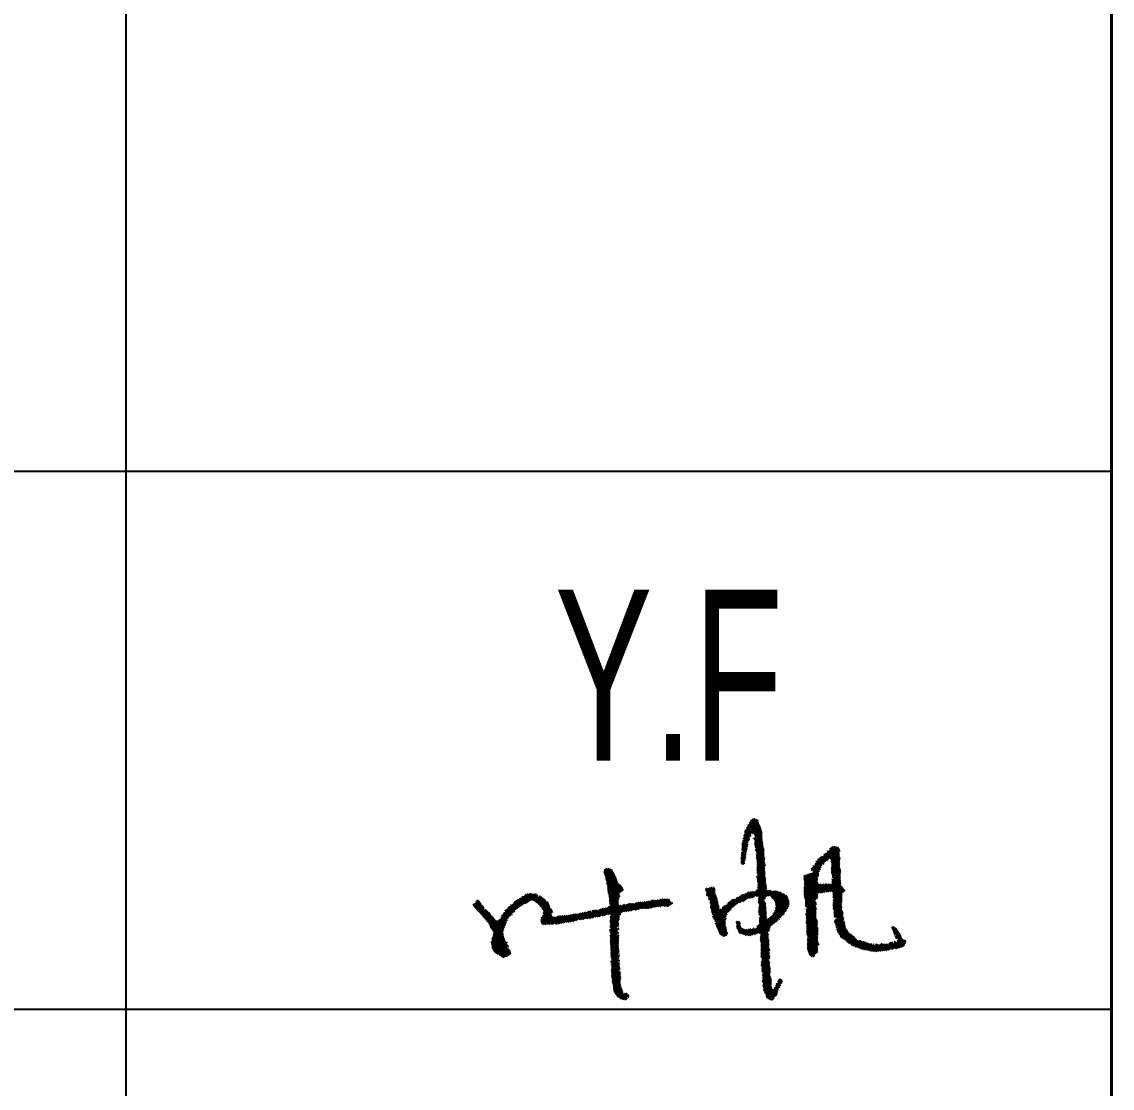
# Model space of a CAD drawing. Header units: millimetres. Extents: x -74 to 521, y -177 to 244.
# Drawn here: x 497.49 to 506.02, y 7.06 to 15.4 of the extents above; entities that cross this region are included whole.
import ezdxf

# ---------------------------------------------------------------- set-up
doc = ezdxf.new("R2010")
doc.units = ezdxf.units.MM
doc.styles.add('Arial Narrow', font='ARIALN.TTF', dxfattribs={"height": 0.2})

# ---------------------------------------------------------------- blocks, each defined once
blk = doc.blocks.new('Unknown-251777438-5465')
at = {"color": 7, "linetype": 'Continuous'}
for p in [(506.0054, 229.1561), (506.0054, 30.3313)]:
    blk.add_line(p, (506.0054, -161.5039), dxfattribs=at)
blk = doc.blocks.new('Unknown-251777438-5458')
at = {"color": 7, "linetype": 'Continuous'}
for p, q in [((498.3068, -0.7289), (498.3068, 28.708)), ((506.0165, -161.3639), (506.0165, 28.708)), ((426.8342, 11.8863), (506.0165, 11.8863)), ((426.8342, 7.6805), (506.0165, 7.6805))]:
    blk.add_line(p, q, dxfattribs=at)
blk = doc.blocks.new('Unknown-251777438-5460')
at = {"color": 3, "linetype": 'Continuous'}
for p, q in [((503.1447, 9.0635), (503.2502, 9.1473)), ((503.145, 9.0535), (503.2516, 9.138)), ((503.1461, 9.075), (503.2496, 9.1571)), ((503.1502, 9.0473), (503.2555, 9.1308)), ((503.1594, 9.0959), (503.2423, 9.1616)), ((503.1682, 9.1132), (503.2317, 9.1636)), ((503.1804, 9.1332), (503.2239, 9.1678)), ((503.1899, 9.1511), (503.2128, 9.1692)), ((503.13, 9.0106), (503.2632, 9.1163)), ((503.1346, 9.0348), (503.1499, 9.047)), ((503.1375, 9.0475), (503.1396, 9.0492)), ((503.1383, 9.0275), (503.2593, 9.1235)), ((503.1387, 8.9968), (503.1927, 9.0396)), ((503.1411, 9.009), (503.1916, 9.0491)), ((503.1986, 9.0546), (503.2666, 9.1086)), ((503.2103, 9.0536), (503.2699, 9.1009)), ((503.2156, 9.0062), (503.2791, 9.0566)), ((503.2182, 9.0495), (503.2726, 9.0927)), ((503.2191, 9.04), (503.2752, 9.0845)), ((503.2228, 9.0015), (503.2791, 9.0463)), ((503.2236, 9.0331), (503.2779, 9.0763)), ((503.2269, 9.0255), (503.2791, 9.0669)), ((503.1196, 8.9196), (503.1666, 8.9569)), ((503.122, 8.9732), (503.181, 9.0201)), ((503.122, 8.9629), (503.1819, 9.0104)), ((503.122, 8.9526), (503.169, 8.9899)), ((503.122, 8.9423), (503.1672, 8.9781)), ((503.122, 8.9319), (503.1699, 8.9699)), ((503.1267, 8.9976), (503.1285, 8.9991)), ((503.1283, 8.9885), (503.1378, 8.9961)), ((503.211, 9.0129), (503.2147, 9.0158)), ((503.2209, 9.0207), (503.2255, 9.0243)), ((503.2209, 8.969), (503.2797, 9.0157)), ((503.2222, 8.9597), (503.281, 9.0064)), ((503.2226, 8.9807), (503.2791, 9.0256)), ((503.2233, 8.9916), (503.2791, 9.0359)), ((503.2239, 8.9507), (503.2823, 8.9971)), ((503.2264, 8.9424), (503.2836, 8.9878)), ((503.2281, 8.9231), (503.2862, 8.9692)), ((503.2301, 8.9144), (503.2875, 8.9599)), ((503.2334, 8.9377), (503.2849, 8.9785)), ((503.114, 8.8635), (503.1543, 8.8955)), ((503.114, 8.8532), (503.1519, 8.8833)), ((503.114, 8.8429), (503.1519, 8.8729)), ((503.118, 8.8977), (503.1625, 8.9331)), ((503.118, 8.8874), (503.1606, 8.9212)), ((503.118, 8.8771), (503.1575, 8.9084)), ((503.1243, 8.913), (503.1639, 8.9445)), ((503.2338, 8.9069), (503.2888, 8.9506)), ((503.2348, 8.8871), (503.2953, 8.9351)), ((503.2348, 8.8768), (503.2953, 8.9247)), ((503.2348, 8.8664), (503.2953, 8.9144)), ((503.2348, 8.8561), (503.2953, 8.9041)), ((503.238, 8.8999), (503.2901, 8.9413)), ((503.2387, 8.8489), (503.2953, 8.8937)), ((503.2389, 8.8386), (503.2953, 8.8834)), ((503.2389, 8.8283), (503.2967, 8.8742)), ((503.6655, 8.7639), (503.883, 8.9365)), ((503.6656, 8.7743), (503.8779, 8.9428)), ((503.675, 8.7611), (503.8872, 8.9296)), ((503.6944, 8.8076), (503.8694, 8.9464)), ((503.7043, 8.8257), (503.8612, 8.9502)), ((503.7155, 8.845), (503.7512, 8.8733)), ((503.7604, 8.8805), (503.7843, 8.8995)), ((503.7874, 8.9123), (503.7925, 8.9164)), ((503.7875, 8.9021), (503.7889, 8.9032)), ((503.799, 8.9112), (503.8496, 8.9513)), ((503.8079, 8.9286), (503.837, 8.9517)), ((503.8113, 8.859), (503.89, 8.9214)), ((503.8154, 8.8519), (503.8834, 8.9058)), ((503.8187, 8.8442), (503.8834, 8.8955)), ((503.8205, 8.8249), (503.8834, 8.8748)), ((503.8236, 8.8171), (503.8892, 8.8692)), ((503.8253, 8.8391), (503.8834, 8.8852)), ((503.114, 8.8325), (503.1515, 8.8623)), ((503.114, 8.8222), (503.1475, 8.8488)), ((503.1179, 8.815), (503.1447, 8.8362)), ((503.1254, 8.8106), (503.143, 8.8246)), ((503.2368, 8.8164), (503.2373, 8.8168)), ((503.2389, 8.818), (503.3, 8.8665)), ((503.2389, 8.787), (503.3, 8.8355)), ((503.2389, 8.7767), (503.3009, 8.8259)), ((503.2389, 8.7663), (503.3036, 8.8177)), ((503.2389, 8.756), (503.2993, 8.8039)), ((503.2389, 8.7973), (503.2394, 8.7977)), ((503.2391, 8.7459), (503.2993, 8.7936)), ((503.2414, 8.8096), (503.2991, 8.8555)), ((503.242, 8.7378), (503.2993, 8.7833)), ((503.2434, 8.801), (503.2982, 8.8444)), ((503.3009, 8.8052), (503.3055, 8.8089)), ((503.6085, 8.6877), (503.741, 8.7928)), ((503.6778, 8.7944), (503.686, 8.8009)), ((503.6784, 8.7535), (503.7469, 8.8079)), ((503.6942, 8.8177), (503.6957, 8.8189)), ((503.7024, 8.8346), (503.7074, 8.8385)), ((503.7541, 8.8136), (503.7636, 8.8211)), ((503.7905, 8.8425), (503.792, 8.8437)), ((503.8171, 8.8326), (503.8205, 8.8353)), ((503.8209, 8.784), (503.8874, 8.8367)), ((503.8209, 8.7736), (503.8874, 8.8264)), ((503.8209, 8.7633), (503.8874, 8.816)), ((503.8215, 8.7534), (503.8874, 8.8057)), ((503.8226, 8.744), (503.8874, 8.7954)), ((503.8232, 8.7961), (503.8874, 8.847)), ((503.8243, 8.735), (503.8874, 8.785)), ((503.8245, 8.8074), (503.8927, 8.8616)), ((502.0437, 8.7528), (502.0825, 8.7799)), ((502.0442, 8.7433), (502.0924, 8.7771)), ((502.0447, 8.7631), (502.0671, 8.7789)), ((502.0465, 8.7352), (502.1008, 8.7732)), ((502.0492, 8.7273), (502.1082, 8.7687)), ((502.0523, 8.7198), (502.1121, 8.7617)), ((502.0566, 8.7033), (502.12, 8.7477)), ((502.0574, 8.6941), (502.1239, 8.7407)), ((502.0583, 8.7142), (502.1161, 8.7547)), ((502.0602, 8.6863), (502.1276, 8.7336)), ((502.0632, 8.6592), (502.1371, 8.711)), ((502.0641, 8.6696), (502.1344, 8.7188)), ((502.0655, 8.6803), (502.131, 8.7262)), ((502.0663, 8.6516), (502.1399, 8.7032)), ((503.236, 8.7124), (503.2428, 8.7178)), ((503.2393, 8.7047), (503.3036, 8.7557)), ((503.2429, 8.6972), (503.3033, 8.7451)), ((503.2429, 8.6869), (503.3033, 8.7348)), ((503.2429, 8.6765), (503.3033, 8.7245)), ((503.2445, 8.6675), (503.3033, 8.7141)), ((503.2446, 8.7295), (503.2993, 8.7729)), ((503.2464, 8.7206), (503.2993, 8.7626)), ((503.2487, 8.6605), (503.3073, 8.707)), ((503.6059, 8.7166), (503.6195, 8.7274)), ((503.6064, 8.7067), (503.6325, 8.7274)), ((503.6073, 8.6971), (503.6586, 8.7378)), ((503.6079, 8.6149), (503.7136, 8.6988)), ((503.6083, 8.6255), (503.7141, 8.7095)), ((503.6091, 8.6365), (503.7222, 8.7263)), ((503.6098, 8.6474), (503.7222, 8.7366)), ((503.61, 8.6786), (503.7345, 8.7773)), ((503.6106, 8.6584), (503.7222, 8.747)), ((503.6114, 8.6694), (503.728, 8.7618)), ((503.6336, 8.7283), (503.6405, 8.7338)), ((503.6446, 8.737), (503.6471, 8.739)), ((503.6618, 8.7403), (503.6647, 8.7426)), ((503.7457, 8.59), (503.8914, 8.7056)), ((503.826, 8.726), (503.8925, 8.7788)), ((503.827, 8.6854), (503.8914, 8.7366)), ((503.827, 8.6751), (503.8914, 8.7262)), ((503.827, 8.7164), (503.8281, 8.7173)), ((503.827, 8.6648), (503.8914, 8.7159)), ((503.827, 8.6958), (503.8294, 8.6977)), ((503.8297, 8.7082), (503.8954, 8.7604)), ((503.8327, 8.721), (503.8954, 8.7708)), ((503.835, 8.7022), (503.8954, 8.7501)), ((502.07, 8.6445), (502.1427, 8.6954)), ((502.0717, 8.6165), (502.1512, 8.6721)), ((502.0724, 8.6072), (502.1554, 8.6653)), ((502.0731, 8.6369), (502.1454, 8.6875)), ((502.0733, 8.6273), (502.1483, 8.6798)), ((502.0738, 8.5984), (502.1611, 8.6595)), ((502.0754, 8.5898), (502.1675, 8.6543)), ((502.0771, 8.5813), (502.1737, 8.6489)), ((502.0791, 8.5729), (502.1795, 8.6432)), ((502.0815, 8.5648), (502.1854, 8.6376)), ((502.0839, 8.5568), (502.1895, 8.6307)), ((502.0849, 8.538), (502.1943, 8.6146)), ((502.0858, 8.5484), (502.1924, 8.623)), ((502.8359, 8.6119), (502.8528, 8.6253)), ((502.8379, 8.6031), (502.862, 8.6222)), ((502.8427, 8.5759), (502.9092, 8.6287)), ((502.8432, 8.597), (502.8907, 8.6347)), ((502.8451, 8.5675), (502.9121, 8.6207)), ((502.8472, 8.5899), (502.8945, 8.6274)), ((502.8635, 8.6234), (502.8739, 8.6317)), ((502.8995, 8.6313), (502.9036, 8.6346)), ((503.1718, 8.5478), (503.3118, 8.6589)), ((503.1916, 8.5532), (503.3135, 8.6499)), ((503.2046, 8.5532), (503.3144, 8.6403)), ((503.2316, 8.5642), (503.3146, 8.6302)), ((503.242, 8.6138), (503.2425, 8.6143)), ((503.2439, 8.5637), (503.3126, 8.6182)), ((503.2455, 8.6269), (503.3073, 8.676)), ((503.2465, 8.6381), (503.3073, 8.6863)), ((503.2467, 8.6175), (503.3073, 8.6657)), ((503.2492, 8.6506), (503.3073, 8.6967)), ((503.6078, 8.6045), (503.7129, 8.6879)), ((503.6078, 8.5942), (503.7122, 8.677)), ((503.6082, 8.5842), (503.7162, 8.6699)), ((503.6086, 8.5741), (503.7206, 8.663)), ((503.609, 8.5641), (503.7143, 8.6477)), ((503.6094, 8.5541), (503.7078, 8.6322)), ((503.6119, 8.5458), (503.7012, 8.6166)), ((503.6947, 8.6011), (503.7162, 8.6182)), ((503.7012, 8.6166), (503.7173, 8.6294)), ((503.7078, 8.6322), (503.7185, 8.6406)), ((503.7139, 8.5957), (503.7912, 8.6571)), ((503.7143, 8.6477), (503.7196, 8.6519)), ((503.7151, 8.607), (503.7814, 8.6596)), ((503.7162, 8.6182), (503.7646, 8.6566)), ((503.7173, 8.6294), (503.7501, 8.6554)), ((503.7185, 8.6406), (503.7398, 8.6576)), ((503.7196, 8.5899), (503.8043, 8.6571)), ((503.7196, 8.6519), (503.7249, 8.6561)), ((503.7317, 8.5892), (503.8173, 8.6571)), ((503.7653, 8.5952), (503.8917, 8.6954)), ((503.7811, 8.5974), (503.8954, 8.6881)), ((503.7937, 8.5971), (503.8954, 8.6778)), ((503.811, 8.6004), (503.8954, 8.6675)), ((503.825, 8.6012), (503.8954, 8.6571)), ((503.831, 8.5956), (503.8954, 8.6468)), ((503.835, 8.5885), (503.9014, 8.6412)), ((503.835, 8.5782), (503.908, 8.6361)), ((503.835, 8.5678), (503.9136, 8.6302)), ((503.835, 8.5575), (503.9181, 8.6235)), ((503.835, 8.5472), (503.9222, 8.6164)), ((501.0196, 8.4936), (501.0681, 8.5275)), ((501.0422, 8.5191), (501.061, 8.5323)), ((501.221, 8.3715), (501.5164, 8.5783)), ((501.2377, 8.3929), (501.5056, 8.5805)), ((501.2427, 8.4061), (501.4913, 8.5803)), ((501.2555, 8.4249), (501.481, 8.5828)), ((501.2702, 8.4449), (501.4709, 8.5855)), ((501.2926, 8.4704), (501.4526, 8.5824)), ((501.3382, 8.512), (501.3755, 8.5381)), ((501.3835, 8.5438), (501.3917, 8.5495)), ((501.4016, 8.5564), (501.4098, 8.5622)), ((501.4272, 8.5061), (501.524, 8.5739)), ((501.428, 8.5749), (501.4333, 8.5786)), ((501.4777, 8.5318), (501.5234, 8.5638)), ((501.4884, 8.5295), (501.5306, 8.559)), ((501.497, 8.5258), (501.5493, 8.5624)), ((501.504, 8.5209), (501.5558, 8.5572)), ((501.5105, 8.5158), (501.5618, 8.5517)), ((501.5171, 8.5107), (501.5684, 8.5466)), ((501.5237, 8.5055), (501.5758, 8.542)), ((501.5298, 8.5), (501.5832, 8.5375)), ((501.5358, 8.4945), (501.5888, 8.5316)), ((501.5382, 8.5644), (501.5395, 8.5653)), ((501.9725, 8.4008), (502.157, 8.53)), ((502.0846, 8.528), (502.1642, 8.5838)), ((502.0855, 8.5189), (502.1627, 8.573)), ((502.0871, 8.5103), (502.1679, 8.5669)), ((502.0891, 8.5019), (502.1618, 8.5528)), ((502.092, 8.4942), (502.1578, 8.5403)), ((502.3304, 8.4663), (502.4241, 8.532)), ((502.3443, 8.4663), (502.4371, 8.5313)), ((502.3581, 8.4662), (502.4501, 8.5307)), ((502.372, 8.4662), (502.4681, 8.5335)), ((502.386, 8.4663), (502.4892, 8.5385)), ((502.4054, 8.4702), (502.5072, 8.5414)), ((502.4288, 8.4768), (502.5209, 8.5412)), ((502.4464, 8.4794), (502.5343, 8.5409)), ((502.464, 8.4819), (502.5471, 8.5402)), ((502.4856, 8.4873), (502.5573, 8.5375)), ((502.499, 8.487), (502.5593, 8.5292)), ((502.8538, 8.5641), (502.9107, 8.6092)), ((502.8572, 8.5564), (502.911, 8.5992)), ((502.8587, 8.5369), (502.9146, 8.5813)), ((502.864, 8.5515), (502.9118, 8.5895)), ((502.8679, 8.5339), (502.9186, 8.5742)), ((502.8721, 8.5269), (502.92, 8.5649)), ((502.8728, 8.5068), (502.9274, 8.5502)), ((502.8741, 8.5182), (502.9242, 8.558)), ((502.8763, 8.489), (502.9303, 8.5318)), ((502.8809, 8.5029), (502.9289, 8.541)), ((502.8965, 8.3913), (503.131, 8.5774)), ((502.9003, 8.384), (503.1433, 8.5768)), ((502.9054, 8.3777), (503.1772, 8.5934)), ((502.9116, 8.3723), (503.1946, 8.5969)), ((502.9692, 8.4593), (503.0695, 8.539)), ((503.012, 8.5036), (503.0552, 8.5379)), ((503.0776, 8.5454), (503.0901, 8.5553)), ((503.1022, 8.5132), (503.2113, 8.5998)), ((503.1271, 8.5226), (503.2224, 8.5982)), ((503.1484, 8.5809), (503.1518, 8.5836)), ((503.1853, 8.5482), (503.1875, 8.5499)), ((503.231, 8.6051), (503.232, 8.6059)), ((503.2495, 8.5268), (503.3524, 8.6085)), ((503.2501, 8.5169), (503.3559, 8.6009)), ((503.2509, 8.5382), (503.3392, 8.6083)), ((503.2515, 8.5077), (503.3051, 8.5502)), ((503.2527, 8.5603), (503.3167, 8.6111)), ((503.253, 8.5502), (503.3268, 8.6088)), ((503.2561, 8.501), (503.2927, 8.5301)), ((503.3235, 8.5649), (503.3672, 8.5995)), ((503.3384, 8.5664), (503.3871, 8.605)), ((503.347, 8.5628), (503.3984, 8.6036)), ((503.3514, 8.556), (503.404, 8.5978)), ((503.3547, 8.5483), (503.4159, 8.5969)), ((503.363, 8.5445), (503.4262, 8.5947)), ((503.3681, 8.5383), (503.4325, 8.5893)), ((503.3709, 8.6025), (503.3737, 8.6047)), ((503.3728, 8.5316), (503.4395, 8.5846)), ((503.3769, 8.5246), (503.4478, 8.5808)), ((503.379, 8.4436), (503.4891, 8.531)), ((503.3805, 8.5171), (503.4576, 8.5783)), ((503.3835, 8.5091), (503.4616, 8.5711)), ((503.3845, 8.4583), (503.4856, 8.5385)), ((503.3858, 8.5006), (503.4726, 8.5695)), ((503.387, 8.4706), (503.4827, 8.5465)), ((503.3873, 8.4915), (503.4767, 8.5625)), ((503.3878, 8.4815), (503.4799, 8.5547)), ((503.6152, 8.538), (503.6947, 8.6011)), ((503.6175, 8.5295), (503.6881, 8.5856)), ((503.6175, 8.5192), (503.6816, 8.5701)), ((503.6175, 8.5089), (503.6751, 8.5545)), ((503.6175, 8.4985), (503.6685, 8.539)), ((503.6489, 8.4925), (503.6955, 8.5294)), ((503.6554, 8.508), (503.7094, 8.5508)), ((503.662, 8.5235), (503.7105, 8.562)), ((503.6685, 8.539), (503.7117, 8.5733)), ((503.6751, 8.5545), (503.7128, 8.5845)), ((503.6816, 8.5701), (503.7139, 8.5957)), ((503.6881, 8.5856), (503.7151, 8.607)), ((503.7094, 8.5508), (503.711, 8.5521)), ((503.7105, 8.562), (503.7137, 8.5646)), ((503.7117, 8.5733), (503.7153, 8.5762)), ((503.7128, 8.5845), (503.7152, 8.5864)), ((503.8334, 8.4943), (503.9051, 8.5511)), ((503.8341, 8.5258), (503.9036, 8.5809)), ((503.8346, 8.4848), (503.9048, 8.5406)), ((503.8352, 8.506), (503.9046, 8.561)), ((503.8364, 8.476), (503.9041, 8.5297)), ((503.8396, 8.5198), (503.9041, 8.571)), ((503.8413, 8.5418), (503.9283, 8.6108)), ((501.0217, 8.4853), (501.0722, 8.5206)), ((501.0268, 8.4791), (501.0768, 8.5141)), ((501.0323, 8.4732), (501.0817, 8.5078)), ((501.0378, 8.4673), (501.0851, 8.5004)), ((501.0433, 8.4614), (501.0843, 8.4901)), ((501.0488, 8.4555), (501.0978, 8.4898)), ((501.0544, 8.4497), (501.1015, 8.4827)), ((501.0598, 8.4438), (501.1054, 8.4756)), ((501.0653, 8.4379), (501.1006, 8.4626)), ((501.0708, 8.432), (501.1081, 8.4581)), ((501.0763, 8.426), (501.1236, 8.4592)), ((501.0817, 8.4201), (501.1276, 8.4522)), ((501.0871, 8.4142), (501.134, 8.447)), ((501.0924, 8.4958), (501.0925, 8.4958)), ((501.1559, 8.3161), (501.3447, 8.4483)), ((501.3151, 8.4959), (501.317, 8.4972)), ((501.5414, 8.4886), (501.5891, 8.5221)), ((501.5469, 8.4828), (501.5949, 8.5164)), ((501.5522, 8.3794), (501.6429, 8.4428)), ((501.5525, 8.477), (501.6056, 8.5142)), ((501.5546, 8.3907), (501.6395, 8.4502)), ((501.5558, 8.4695), (501.6114, 8.5084)), ((501.5584, 8.4616), (501.6145, 8.5009)), ((501.564, 8.4071), (501.637, 8.4582)), ((501.5642, 8.4559), (501.6132, 8.4902)), ((501.5674, 8.429), (501.6201, 8.4658)), ((501.5692, 8.4204), (501.6312, 8.4639)), ((501.5697, 8.45), (501.6192, 8.4847)), ((501.5719, 8.4419), (501.6204, 8.4758)), ((501.6003, 8.5202), (501.6011, 8.5208)), ((501.6137, 8.4906), (501.6164, 8.4925)), ((501.847, 8.3812), (501.9406, 8.4467)), ((501.8746, 8.381), (501.9792, 8.4542)), ((501.8987, 8.3881), (501.9928, 8.454)), ((501.912, 8.3877), (502.0191, 8.4627)), ((501.92, 8.442), (501.9293, 8.4485)), ((501.9282, 8.3893), (502.0412, 8.4684)), ((501.9495, 8.3944), (502.0583, 8.4706)), ((501.9499, 8.4435), (501.9638, 8.4532)), ((501.9888, 8.4025), (502.1562, 8.5197)), ((502.0035, 8.4031), (502.1554, 8.5094)), ((502.027, 8.4097), (502.1562, 8.5003)), ((502.0437, 8.4117), (502.1609, 8.4938)), ((502.0711, 8.4212), (502.1739, 8.4931)), ((502.088, 8.4233), (502.1813, 8.4886)), ((502.0934, 8.388), (502.2605, 8.5051)), ((502.0942, 8.3983), (502.2466, 8.5051)), ((502.096, 8.4191), (502.2076, 8.4973)), ((502.0976, 8.4105), (502.228, 8.5018)), ((502.1791, 8.4383), (502.2745, 8.5052)), ((502.1907, 8.4951), (502.1913, 8.4955)), ((502.1986, 8.4422), (502.2979, 8.5118)), ((502.2134, 8.4429), (502.318, 8.5161)), ((502.232, 8.4462), (502.3337, 8.5173)), ((502.2498, 8.4489), (502.3466, 8.5166)), ((502.2739, 8.456), (502.3637, 8.5189)), ((502.2853, 8.4543), (502.3833, 8.5229)), ((502.3071, 8.4597), (502.3986, 8.5238)), ((502.479, 8.4827), (502.4835, 8.4858)), ((502.5105, 8.4853), (502.5636, 8.5224)), ((502.5225, 8.4839), (502.5674, 8.5154)), ((502.5376, 8.4847), (502.5794, 8.514)), ((502.8763, 8.4786), (502.9347, 8.525)), ((502.8763, 8.4683), (502.9353, 8.5151)), ((502.8809, 8.4616), (502.9362, 8.5055)), ((502.8824, 8.4421), (502.9438, 8.4909)), ((502.8831, 8.453), (502.9386, 8.497)), ((502.8855, 8.4343), (502.9426, 8.4795)), ((502.8902, 8.4173), (502.9436, 8.4597)), ((502.8907, 8.4281), (502.9441, 8.4704)), ((502.8943, 8.3999), (502.9687, 8.4589)), ((502.901, 8.4155), (502.9583, 8.461)), ((502.9178, 8.3669), (503.0258, 8.4526)), ((502.9686, 8.4692), (502.9948, 8.49)), ((503.0065, 8.4993), (503.0076, 8.5002)), ((503.0299, 8.4558), (503.0379, 8.4622)), ((503.1691, 8.2564), (503.4909, 8.5117)), ((503.1829, 8.257), (503.4902, 8.5008)), ((503.1994, 8.2598), (503.4865, 8.4876)), ((503.2185, 8.2645), (503.4792, 8.4714)), ((503.2429, 8.2736), (503.4685, 8.4526)), ((503.2533, 8.4472), (503.309, 8.4914)), ((503.2535, 8.437), (503.3097, 8.4816)), ((503.2538, 8.4579), (503.3084, 8.5012)), ((503.2541, 8.4272), (503.3104, 8.4718)), ((503.2548, 8.4173), (503.311, 8.462)), ((503.2552, 8.4693), (503.3077, 8.511)), ((503.2565, 8.4807), (503.3036, 8.5181)), ((503.258, 8.4922), (503.2994, 8.525)), ((503.2603, 8.4114), (503.3117, 8.4522)), ((503.2647, 8.4045), (503.3123, 8.4423)), ((503.3659, 8.4229), (503.4905, 8.5217)), ((503.6175, 8.4882), (503.662, 8.5235)), ((503.6191, 8.4172), (503.7007, 8.4819)), ((503.6212, 8.4808), (503.6554, 8.508)), ((503.6229, 8.4615), (503.6268, 8.4646)), ((503.6248, 8.432), (503.6958, 8.4883)), ((503.6249, 8.4114), (503.7015, 8.4722)), ((503.6256, 8.4016), (503.7003, 8.461)), ((503.6256, 8.3913), (503.6992, 8.4497)), ((503.6258, 8.4535), (503.6358, 8.4614)), ((503.6272, 8.4443), (503.6293, 8.4459)), ((503.6274, 8.4754), (503.6489, 8.4925)), ((503.6293, 8.4459), (503.7033, 8.5046)), ((503.6335, 8.4699), (503.6424, 8.4769)), ((503.6358, 8.4614), (503.7029, 8.5146)), ((503.6424, 8.4769), (503.6959, 8.5194)), ((503.6981, 8.4385), (503.7021, 8.4417)), ((503.6992, 8.4497), (503.7004, 8.4507)), ((503.7003, 8.461), (503.7034, 8.4634)), ((503.7015, 8.4722), (503.7031, 8.4735)), ((503.8356, 8.465), (503.903, 8.5185)), ((503.8404, 8.4585), (503.9019, 8.5072)), ((503.8431, 8.4502), (503.9009, 8.4962)), ((503.8431, 8.4399), (503.9021, 8.4867)), ((503.8431, 8.4296), (503.9052, 8.4789)), ((503.8431, 8.4193), (503.9033, 8.4671)), ((503.8431, 8.4089), (503.9044, 8.4575)), ((503.8454, 8.4004), (503.9087, 8.4507)), ((503.8562, 8.3986), (503.9116, 8.4426)), ((501.0926, 8.4082), (501.1397, 8.4413)), ((501.098, 8.4023), (501.1457, 8.4357)), ((501.1035, 8.3964), (501.1513, 8.4299)), ((501.1088, 8.3903), (501.1562, 8.4236)), ((501.1157, 8.3854), (501.1597, 8.4163)), ((501.118, 8.3773), (501.1643, 8.4098)), ((501.1244, 8.372), (501.1719, 8.4053)), ((501.1293, 8.3657), (501.1784, 8.4002)), ((501.1342, 8.3594), (501.179, 8.3908)), ((501.1389, 8.353), (501.1857, 8.3858)), ((501.1432, 8.3462), (501.1916, 8.3801)), ((501.1471, 8.3392), (501.1974, 8.3745)), ((501.1509, 8.3321), (501.206, 8.3707)), ((501.1546, 8.325), (501.2197, 8.3706)), ((501.1618, 8.3106), (501.3126, 8.4161)), ((501.1643, 8.3025), (501.2968, 8.3953)), ((501.1691, 8.2962), (501.2867, 8.3786)), ((501.1756, 8.291), (501.2798, 8.3639)), ((501.3184, 8.4202), (501.3236, 8.4238)), ((501.5506, 8.3684), (501.6321, 8.4256)), ((501.5513, 8.3592), (501.6313, 8.4152)), ((501.5529, 8.3506), (501.6372, 8.4096)), ((501.5592, 8.3453), (501.6423, 8.4035)), ((501.5689, 8.3423), (501.6509, 8.3997)), ((501.5817, 8.3415), (501.6637, 8.3989)), ((501.6001, 8.3446), (501.6883, 8.4064)), ((501.6141, 8.3447), (501.7055, 8.4087)), ((501.6271, 8.3441), (501.7219, 8.4105)), ((501.6401, 8.3434), (501.7384, 8.4123)), ((501.6589, 8.3469), (501.7535, 8.4131)), ((501.6696, 8.3446), (501.7714, 8.4159)), ((501.686, 8.3464), (501.7823, 8.4138)), ((501.7078, 8.3519), (501.8103, 8.4236)), ((501.725, 8.3541), (501.8261, 8.425)), ((501.7462, 8.3593), (501.838, 8.4236)), ((501.7621, 8.3607), (501.8603, 8.4294)), ((501.7782, 8.3622), (501.8782, 8.4322)), ((501.7844, 8.4152), (501.7917, 8.4204)), ((501.7978, 8.3662), (501.9014, 8.4387)), ((501.8214, 8.3729), (501.9161, 8.4393)), ((501.8593, 8.38), (501.9455, 8.4404)), ((502.0909, 8.3571), (502.1644, 8.4085)), ((502.0917, 8.3674), (502.1741, 8.4251)), ((502.0919, 8.3188), (502.1549, 8.3629)), ((502.0925, 8.3777), (502.17, 8.4319)), ((502.0928, 8.3291), (502.159, 8.3755)), ((502.0936, 8.3394), (502.1624, 8.3877)), ((502.0944, 8.3498), (502.1644, 8.3988)), ((502.0963, 8.3121), (502.1595, 8.3564)), ((502.1707, 8.4324), (502.178, 8.4375)), ((502.9138, 8.3637), (502.9176, 8.3667)), ((502.9143, 8.3434), (502.9984, 8.4102)), ((502.9189, 8.3368), (502.9958, 8.3978)), ((502.9204, 8.3586), (503.0053, 8.426)), ((502.9221, 8.3289), (502.9996, 8.3905)), ((502.9252, 8.3211), (502.9931, 8.375)), ((502.9285, 8.3134), (502.9931, 8.3647)), ((503.0762, 8.3582), (503.0876, 8.3673)), ((503.0818, 8.3524), (503.0993, 8.3663)), ((503.0818, 8.342), (503.1081, 8.3629)), ((503.2414, 8.3241), (503.3163, 8.3835)), ((503.2555, 8.2732), (503.4547, 8.4313)), ((503.259, 8.3897), (503.313, 8.4325)), ((503.259, 8.3794), (503.3137, 8.4227)), ((503.259, 8.369), (503.3143, 8.4129)), ((503.259, 8.3587), (503.315, 8.4031)), ((503.259, 8.3484), (503.3156, 8.3933)), ((503.2653, 8.2707), (503.4049, 8.3815)), ((503.3946, 8.363), (503.397, 8.3649)), ((503.4098, 8.3854), (503.4152, 8.3897)), ((503.4216, 8.3947), (503.423, 8.3958)), ((503.6245, 8.3491), (503.6947, 8.4048)), ((503.6256, 8.381), (503.6981, 8.4385)), ((503.6256, 8.3706), (503.6969, 8.4273)), ((503.6256, 8.3603), (503.6958, 8.416)), ((503.6296, 8.3428), (503.6935, 8.3936)), ((503.6296, 8.3325), (503.6924, 8.3823)), ((503.6296, 8.3222), (503.6913, 8.3711)), ((503.6296, 8.3118), (503.6901, 8.3599)), ((503.6879, 8.3374), (503.7142, 8.3583)), ((503.689, 8.3487), (503.7131, 8.3678)), ((503.6901, 8.3599), (503.7109, 8.3763)), ((503.6913, 8.3711), (503.7079, 8.3843)), ((503.6924, 8.3823), (503.7047, 8.3921)), ((503.6935, 8.3936), (503.7021, 8.4004)), ((503.6947, 8.4048), (503.7021, 8.4107)), ((503.6958, 8.416), (503.7021, 8.421)), ((503.6969, 8.4273), (503.7021, 8.4314)), ((503.8461, 8.3597), (503.9116, 8.4116)), ((503.8464, 8.3702), (503.9116, 8.4219)), ((503.8485, 8.3512), (503.9134, 8.4027)), ((503.8518, 8.3436), (503.9174, 8.3955)), ((503.8549, 8.3357), (503.9187, 8.3863)), ((503.8575, 8.3274), (503.9162, 8.3739)), ((503.8588, 8.3181), (503.923, 8.3691)), ((503.8632, 8.3939), (503.9116, 8.4323)), ((503.8675, 8.3146), (503.9249, 8.3602)), ((501.1678, 8.2173), (501.25, 8.2749)), ((501.1686, 8.2276), (501.2527, 8.2865)), ((501.1694, 8.2379), (501.256, 8.2986)), ((501.1763, 8.2525), (501.2606, 8.3115)), ((501.1789, 8.264), (501.2667, 8.3256)), ((501.179, 8.2836), (501.2776, 8.3527)), ((501.1806, 8.275), (501.2719, 8.339)), ((502.0871, 8.2959), (502.1587, 8.3461)), ((502.0884, 8.2871), (502.1579, 8.3357)), ((502.0902, 8.2494), (502.1489, 8.2905)), ((502.092, 8.2702), (502.1513, 8.3117)), ((502.0932, 8.232), (502.1593, 8.2783)), ((502.094, 8.2423), (502.1557, 8.2855)), ((502.0968, 8.2638), (502.1619, 8.3094)), ((502.0995, 8.2852), (502.1457, 8.3175)), ((502.1562, 8.3151), (502.1577, 8.3162)), ((502.9318, 8.3056), (502.9931, 8.3544)), ((502.9351, 8.298), (502.9931, 8.344)), ((502.9384, 8.2903), (502.9945, 8.3348)), ((502.9429, 8.2732), (503.0012, 8.3194)), ((502.9442, 8.2845), (502.9982, 8.3274)), ((502.9478, 8.2667), (503.0012, 8.3091)), ((502.9551, 8.2621), (503.0012, 8.2988)), ((502.9622, 8.2575), (503.0024, 8.2893)), ((502.9682, 8.2519), (503.0084, 8.2838)), ((502.9761, 8.2478), (503.0101, 8.2748)), ((503.0818, 8.3317), (503.1102, 8.3543)), ((503.0818, 8.3214), (503.1091, 8.343)), ((503.0821, 8.3113), (503.1088, 8.3325)), ((503.0863, 8.3043), (503.1116, 8.3244)), ((503.0906, 8.2973), (503.1166, 8.318)), ((503.0941, 8.2898), (503.1236, 8.3133)), ((503.097, 8.2818), (503.1311, 8.3088)), ((503.0998, 8.2737), (503.1393, 8.305)), ((503.1096, 8.2711), (503.1487, 8.3022)), ((503.1195, 8.2687), (503.1618, 8.3022)), ((503.1288, 8.2657), (503.1668, 8.2959)), ((503.1376, 8.2624), (503.1939, 8.307)), ((503.1465, 8.2591), (503.2053, 8.3057)), ((503.1575, 8.2575), (503.2211, 8.3079)), ((503.1685, 8.2972), (503.1792, 8.3057)), ((503.2115, 8.3106), (503.217, 8.315)), ((503.2657, 8.2297), (503.3259, 8.2775)), ((503.2674, 8.2414), (503.3245, 8.2867)), ((503.2688, 8.2631), (503.341, 8.3205)), ((503.2691, 8.2531), (503.3393, 8.3088)), ((503.3275, 8.2891), (503.3364, 8.2961)), ((503.6296, 8.3015), (503.689, 8.3487)), ((503.6296, 8.2912), (503.6879, 8.3374)), ((503.6296, 8.2808), (503.6868, 8.3262)), ((503.6296, 8.2705), (503.6856, 8.315)), ((503.6298, 8.2603), (503.6845, 8.3037)), ((503.6343, 8.2535), (503.6834, 8.2925)), ((503.6356, 8.2443), (503.6822, 8.2813)), ((503.6788, 8.2476), (503.7182, 8.2788)), ((503.68, 8.2588), (503.7182, 8.2892)), ((503.6811, 8.27), (503.7182, 8.2995)), ((503.6822, 8.2813), (503.7182, 8.3098)), ((503.6834, 8.2925), (503.7164, 8.3187)), ((503.6845, 8.3037), (503.7127, 8.3262)), ((503.6856, 8.315), (503.7117, 8.3356)), ((503.6868, 8.3262), (503.7126, 8.3467)), ((503.8631, 8.3008), (503.9268, 8.3513)), ((503.8656, 8.2925), (503.9286, 8.3425)), ((503.8685, 8.2845), (503.9305, 8.3336)), ((503.8724, 8.2772), (503.9307, 8.3234)), ((503.8771, 8.2706), (503.9321, 8.3142)), ((503.8825, 8.2646), (503.9379, 8.3085)), ((503.8889, 8.2593), (503.9437, 8.3028)), ((503.8923, 8.2517), (503.9468, 8.2949)), ((503.8929, 8.2418), (503.9521, 8.2888)), ((503.8994, 8.2367), (503.9529, 8.2791)), ((503.908, 8.2331), (503.9627, 8.2766)), ((504.2938, 8.312), (504.3101, 8.3249)), ((504.2967, 8.304), (504.3197, 8.3222)), ((504.3021, 8.2979), (504.3239, 8.3152)), ((504.3062, 8.2908), (504.3312, 8.3107)), ((504.3063, 8.2806), (504.3352, 8.3036)), ((504.3081, 8.2717), (504.3397, 8.2968)), ((504.3108, 8.2635), (504.345, 8.2907)), ((504.3219, 8.2619), (504.3506, 8.2847)), ((504.3265, 8.2553), (504.3549, 8.2778)), ((501.16, 8.2021), (501.2501, 8.2652)), ((501.1618, 8.1937), (501.2548, 8.2588)), ((501.1645, 8.1858), (501.259, 8.2519)), ((501.166, 8.1771), (501.2587, 8.242)), ((501.1674, 8.1683), (501.2649, 8.2366)), ((501.1688, 8.1595), (501.2679, 8.229)), ((501.1702, 8.1508), (501.2706, 8.2211)), ((501.1737, 8.1435), (501.2697, 8.2107)), ((501.1781, 8.1368), (501.2764, 8.2057)), ((501.1829, 8.1305), (501.2871, 8.2034)), ((501.1882, 8.1244), (501.283, 8.1908)), ((501.2525, 8.2669), (501.2552, 8.2688)), ((501.2813, 8.2091), (501.282, 8.2096)), ((502.0928, 8.222), (502.1505, 8.2624)), ((502.0932, 8.2125), (502.1599, 8.2592)), ((502.0936, 8.2031), (502.1591, 8.2489)), ((502.0941, 8.1937), (502.1583, 8.2386)), ((502.0945, 8.1842), (502.1575, 8.2283)), ((502.095, 8.1748), (502.1567, 8.218)), ((502.0954, 8.1654), (502.1596, 8.2103)), ((502.0959, 8.1559), (502.1572, 8.1989)), ((502.0963, 8.1465), (502.1565, 8.1886)), ((502.9968, 8.2539), (502.9989, 8.2556)), ((503.2656, 8.2193), (503.3275, 8.2684)), ((503.2665, 8.2096), (503.3275, 8.2581)), ((503.2711, 8.203), (503.3275, 8.2477)), ((503.2711, 8.1926), (503.3275, 8.2374)), ((503.2711, 8.1823), (503.3317, 8.2304)), ((503.2711, 8.172), (503.3329, 8.221)), ((503.2711, 8.1616), (503.3341, 8.2116)), ((503.2711, 8.1513), (503.3347, 8.2018)), ((503.2711, 8.141), (503.3347, 8.1915)), ((503.6336, 8.222), (503.68, 8.2588)), ((503.6336, 8.2117), (503.6788, 8.2476)), ((503.6336, 8.2324), (503.6385, 8.2362)), ((503.6336, 8.191), (503.6766, 8.2251)), ((503.6336, 8.1807), (503.6754, 8.2139)), ((503.6336, 8.2014), (503.6359, 8.2032)), ((503.6336, 8.1704), (503.6743, 8.2027)), ((503.6336, 8.16), (503.6732, 8.1914)), ((503.6417, 8.2078), (503.6777, 8.2363)), ((503.6447, 8.2412), (503.6811, 8.27)), ((503.6686, 8.1465), (503.7248, 8.1911)), ((503.6698, 8.1577), (503.7225, 8.1996)), ((503.6709, 8.169), (503.7174, 8.2059)), ((503.672, 8.1802), (503.7142, 8.2136)), ((503.6732, 8.1914), (503.7142, 8.224)), ((503.6743, 8.2027), (503.7142, 8.2343)), ((503.6754, 8.2139), (503.7142, 8.2446)), ((503.6766, 8.2251), (503.7142, 8.255)), ((503.6777, 8.2363), (503.7182, 8.2685)), ((503.7174, 8.2575), (503.7182, 8.2582)), ((503.9164, 8.2295), (503.9655, 8.2685)), ((503.9237, 8.225), (503.9742, 8.265)), ((503.9301, 8.2197), (503.982, 8.2609)), ((503.9363, 8.2142), (503.9887, 8.2558)), ((503.9403, 8.2071), (503.9953, 8.2508)), ((503.9483, 8.2032), (504.0016, 8.2454)), ((503.9535, 8.1969), (504.0075, 8.2398)), ((503.9627, 8.1939), (504.0127, 8.2336)), ((503.9715, 8.1905), (504.0178, 8.2273)), ((503.974, 8.1822), (504.0229, 8.221)), ((503.9804, 8.177), (504.0305, 8.2167)), ((503.9906, 8.1747), (504.0392, 8.2133)), ((504.0005, 8.1722), (504.0531, 8.2139)), ((504.0058, 8.1661), (504.0601, 8.2092)), ((504.0165, 8.1643), (504.0733, 8.2093)), ((504.0269, 8.1622), (504.082, 8.2059)), ((504.0356, 8.1587), (504.0906, 8.2024)), ((504.0443, 8.1553), (504.0993, 8.199)), ((504.0445, 8.2175), (504.0466, 8.2191)), ((504.0529, 8.1519), (504.108, 8.1955)), ((504.0616, 8.1484), (504.1167, 8.1921)), ((504.0705, 8.1451), (504.1275, 8.1904)), ((504.0828, 8.1446), (504.1405, 8.1904)), ((504.1239, 8.1358), (504.1868, 8.1858)), ((504.1451, 8.132), (504.2209, 8.1921)), ((504.1504, 8.1879), (504.1536, 8.1904)), ((504.1568, 8.131), (504.2298, 8.1889)), ((504.1639, 8.1883), (504.1666, 8.1904)), ((504.1733, 8.1854), (504.1774, 8.1886)), ((504.1842, 8.132), (504.256, 8.189)), ((504.1995, 8.1339), (504.2676, 8.1879)), ((504.2148, 8.1357), (504.3012, 8.2042)), ((504.2302, 8.1375), (504.3048, 8.1968)), ((504.2377, 8.1848), (504.2439, 8.1897)), ((504.2456, 8.1394), (504.3259, 8.2032)), ((504.261, 8.1413), (504.3757, 8.2323)), ((504.2712, 8.1907), (504.2843, 8.2012)), ((504.2834, 8.1487), (504.3803, 8.2256)), ((504.2954, 8.148), (504.3877, 8.2212)), ((504.3103, 8.2011), (504.3211, 8.2097)), ((504.3157, 8.1537), (504.3996, 8.2203)), ((504.3173, 8.2583), (504.3178, 8.2587)), ((504.3186, 8.249), (504.3222, 8.2519)), ((504.3228, 8.242), (504.3592, 8.2709)), ((504.3241, 8.2328), (504.3632, 8.2638)), ((504.3292, 8.2264), (504.3301, 8.2272)), ((504.3299, 8.1546), (504.4053, 8.2145)), ((504.3366, 8.2117), (504.3701, 8.2382)), ((504.3387, 8.234), (504.3664, 8.2559)), ((504.3436, 8.2275), (504.3683, 8.2471)), ((504.3483, 8.1589), (504.4017, 8.2013)), ((504.3691, 8.1651), (504.3954, 8.186)), ((501.1944, 8.119), (501.2874, 8.1841)), ((501.2009, 8.1138), (501.2942, 8.1791)), ((501.2075, 8.1087), (501.2874, 8.1647)), ((501.2199, 8.1076), (501.2907, 8.1572)), ((501.2245, 8.1011), (501.298, 8.1526)), ((501.2333, 8.0976), (501.3025, 8.146)), ((501.237, 8.0904), (501.3075, 8.1398)), ((501.2456, 8.0867), (501.3115, 8.1328)), ((501.2539, 8.0828), (501.314, 8.1248)), ((501.2786, 8.0903), (501.3174, 8.1175)), ((501.2917, 8.1676), (501.2983, 8.1723)), ((502.0947, 8.1356), (502.1585, 8.1803)), ((502.0963, 8.1075), (502.1595, 8.1518)), ((502.0965, 8.0979), (502.16, 8.1424)), ((502.0973, 8.118), (502.159, 8.1612)), ((502.0973, 8.0887), (502.1604, 8.1329)), ((502.099, 8.1289), (502.1568, 8.1694)), ((502.0993, 8.0804), (502.1528, 8.1179)), ((502.1025, 8.0729), (502.152, 8.1075)), ((502.1549, 8.1193), (502.1608, 8.1234)), ((502.1581, 8.1021), (502.1636, 8.1059)), ((503.27, 8.0885), (503.3423, 8.1458)), ((503.2711, 8.1306), (503.3341, 8.1806)), ((503.2711, 8.1203), (503.3336, 8.1699)), ((503.2711, 8.11), (503.3346, 8.1604)), ((503.2725, 8.1007), (503.3374, 8.1523)), ((503.2734, 8.0808), (503.3355, 8.1301)), ((503.2796, 8.0754), (503.3355, 8.1198)), ((503.2799, 8.0654), (503.3355, 8.1095)), ((503.6336, 8.1497), (503.672, 8.1802)), ((503.6358, 8.1411), (503.6709, 8.169)), ((503.6383, 8.1327), (503.6698, 8.1577)), ((503.641, 8.1246), (503.6686, 8.1465)), ((503.644, 8.1166), (503.6675, 8.1353)), ((503.6477, 8.1092), (503.6664, 8.124)), ((503.6511, 8.1016), (503.6652, 8.1128)), ((503.6601, 8.0984), (503.6641, 8.1016)), ((503.6636, 8.0909), (503.7142, 8.131)), ((503.6641, 8.1016), (503.7142, 8.1413)), ((503.6652, 8.1128), (503.7142, 8.1516)), ((503.6664, 8.124), (503.7142, 8.162)), ((503.6675, 8.1353), (503.7156, 8.1734)), ((503.6758, 8.0902), (503.6916, 8.1027)), ((504.0946, 8.1436), (504.1452, 8.1837)), ((504.1043, 8.141), (504.1545, 8.1808)), ((504.1141, 8.1384), (504.1675, 8.1808)), ((504.1342, 8.1337), (504.1958, 8.1826)), ((504.17, 8.1311), (504.2366, 8.184)), ((502.0962, 8.049), (502.1546, 8.0899)), ((502.0995, 8.0415), (502.1599, 8.0838)), ((502.1001, 8.0128), (502.1545, 8.0508)), ((502.101, 8.0231), (502.1633, 8.0667)), ((502.1012, 7.9745), (502.1636, 8.0183)), ((502.1018, 8.0334), (502.1565, 8.0717)), ((502.102, 7.9848), (502.1639, 8.0282)), ((502.1025, 8.0631), (502.1522, 8.0979)), ((502.1028, 7.9951), (502.1667, 8.0399)), ((502.1036, 8.0054), (502.1575, 8.0432)), ((502.1554, 8.0905), (502.1632, 8.0959)), ((502.16, 8.0547), (502.1666, 8.0593)), ((503.2727, 8.0183), (503.3326, 8.0658)), ((503.2735, 8.0396), (503.3422, 8.0941)), ((503.2742, 8.0298), (503.3403, 8.0822)), ((503.2748, 8.051), (503.3365, 8.0999)), ((503.2766, 8.011), (503.3358, 8.058)), ((503.277, 7.9804), (503.3396, 8.03)), ((503.2771, 7.9908), (503.3396, 8.0403)), ((503.2784, 7.9712), (503.3396, 8.0197)), ((503.279, 8.0026), (503.3396, 8.0507)), ((502.1004, 7.9642), (502.1663, 8.0104)), ((502.1022, 7.9363), (502.1614, 7.9777)), ((502.103, 7.9466), (502.1549, 7.9829)), ((502.1031, 7.9271), (502.1706, 7.9744)), ((502.1038, 7.9569), (502.1676, 8.0015)), ((502.1069, 7.9201), (502.1708, 7.9648)), ((502.1071, 7.9007), (502.1711, 7.9456)), ((502.108, 7.8916), (502.1743, 7.938)), ((502.1081, 7.9111), (502.1702, 7.9547)), ((502.161, 7.9872), (502.1675, 7.9917)), ((503.2814, 7.9632), (503.3421, 8.0114)), ((503.2814, 7.9529), (503.2819, 7.9533)), ((503.2818, 7.8912), (503.3439, 7.9405)), ((503.2821, 7.9431), (503.345, 7.993)), ((503.2832, 7.913), (503.342, 7.9596)), ((503.2842, 7.9344), (503.345, 7.9826)), ((503.2845, 7.9243), (503.3437, 7.9713)), ((503.2859, 7.8841), (503.3469, 7.9325)), ((503.2862, 7.9567), (503.3442, 8.0027)), ((503.2912, 7.909), (503.3405, 7.9481)), ((502.1097, 7.883), (502.176, 7.9295)), ((502.1116, 7.8746), (502.1736, 7.918)), ((502.1136, 7.8663), (502.1714, 7.9067)), ((502.1155, 7.8579), (502.1717, 7.8973)), ((502.1174, 7.8495), (502.1644, 7.8824)), ((502.1178, 7.84), (502.1723, 7.8782)), ((502.1184, 7.8307), (502.1714, 7.8678)), ((502.1204, 7.8224), (502.177, 7.862)), ((502.1231, 7.8145), (502.1737, 7.8499)), ((502.1264, 7.8071), (502.1811, 7.8454)), ((502.1725, 7.8783), (502.1746, 7.8798)), ((503.2822, 7.9019), (503.2873, 7.9059)), ((503.2856, 7.8632), (503.351, 7.9151)), ((503.2867, 7.8537), (503.3523, 7.9058)), ((503.289, 7.8762), (503.3489, 7.9238)), ((503.2897, 7.8458), (503.3529, 7.896)), ((503.2903, 7.8256), (503.3518, 7.8744)), ((503.2923, 7.8375), (503.3534, 7.886)), ((503.2959, 7.8197), (503.3508, 7.8633)), ((503.2994, 7.8121), (503.3544, 7.8558)), ((503.3611, 7.8095), (503.4185, 7.855)), ((503.3677, 7.825), (503.425, 7.8705)), ((503.3764, 7.8423), (503.436, 7.8896)), ((503.387, 7.861), (503.4376, 7.9012)), ((503.3921, 7.8754), (503.4023, 7.8835)), ((503.4014, 7.8931), (503.4282, 7.9144)), ((503.408, 7.888), (503.4352, 7.9096)), ((503.4109, 7.9109), (503.4187, 7.9172)), ((502.1306, 7.8002), (502.1842, 7.8378)), ((502.1347, 7.7934), (502.1874, 7.8303)), ((502.1396, 7.7871), (502.1906, 7.8228)), ((502.1451, 7.7812), (502.1911, 7.8134)), ((502.1516, 7.776), (502.1899, 7.8028)), ((502.1581, 7.7708), (502.1986, 7.7992)), ((502.1649, 7.7658), (502.2201, 7.8045)), ((502.1726, 7.7614), (502.2259, 7.7988)), ((502.1827, 7.7588), (502.2118, 7.7792)), ((502.1914, 7.7551), (502.2399, 7.7891)), ((502.2047, 7.8035), (502.2084, 7.806)), ((502.2063, 7.7558), (502.2254, 7.7692)), ((502.2118, 7.7792), (502.233, 7.794)), ((502.2302, 7.7725), (502.2391, 7.7788)), ((503.301, 7.8031), (503.3524, 7.8439)), ((503.3079, 7.7982), (503.3598, 7.8395)), ((503.3117, 7.7806), (503.3677, 7.825)), ((503.3129, 7.7919), (503.3672, 7.8349)), ((503.3138, 7.772), (503.3611, 7.8095)), ((503.3224, 7.7684), (503.3546, 7.794)), ((503.3244, 7.7597), (503.3481, 7.7784)), ((503.3342, 7.7571), (503.3415, 7.7629)), ((503.3409, 7.7521), (503.3974, 7.7969)), ((503.3415, 7.7629), (503.3999, 7.8092)), ((503.3481, 7.7784), (503.4026, 7.8217)), ((503.3528, 7.7512), (503.3738, 7.7679)), ((503.3546, 7.794), (503.4076, 7.836))]:
    blk.add_line(p, q, dxfattribs=at)
at = {"color": 6, "style": 'Arial Narrow', "width": 0.75}
blk.add_text('Y.F', height=1.3362, dxfattribs=at).set_placement((501.6568, 9.6237))

msp = doc.modelspace()

# ---------------------------------------------------------------- block references
for name in ['Unknown-251777438-5465', 'Unknown-251777438-5458', 'Unknown-251777438-5460']:
    msp.add_blockref(name, (0, 0))

doc.saveas('drawing.dxf')
